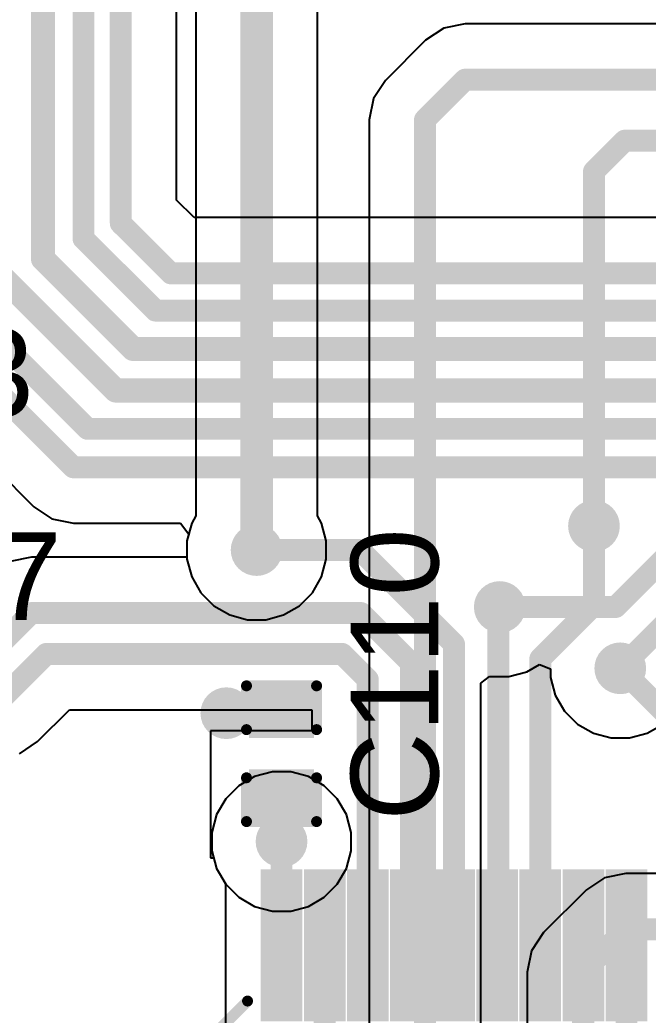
# Model space of a CAD drawing. Header units: millimetres. Extents: x 0 to 214, y 0 to 214.
# Drawn here: x 3.659 to 3.9457, y 3.0846 to 3.5391 of the extents above; entities that cross this region are included whole.
import ezdxf

# ---------------------------------------------------------------- set-up
doc = ezdxf.new("R2010")
doc.units = ezdxf.units.MM
doc.header["$MEASUREMENT"] = 0
for name, color, linetype in [('BottomLayer', 5, 'Continuous'), ('TopLayer', 1, 'Continuous'), ('TopOverlay', 2, 'Continuous'), ('TopPaste', 8, 'Continuous'), ('TopSolder', 216, 'Continuous'), ('ViaHoleLayer', 16, 'Continuous')]:
    doc.layers.add(name, color=color, linetype=linetype)
doc.styles.add('Arial', font='', dxfattribs={"height": 0.2})
doc.styles.get('Arial').set_extended_font_data('Arial')

# ---------------------------------------------------------------- blocks, each defined once
blk = doc.blocks.new('C___0402_11')
at = {"layer": 'TopLayer'}
for points in [[(-0.0275, -0.0125), (-0.0275, 0.0125), (-0.0095, 0.0125), (-0.0095, -0.0125)], [(0.0095, -0.0125), (0.0095, 0.0125), (0.0275, 0.0125), (0.0275, -0.0125)]]:
    blk.add_hatch(color=1, dxfattribs=at).paths.add_polyline_path(points)
at = {"layer": 'TopPaste'}
for points in [[(-0.0275, -0.0125), (-0.0275, 0.0125), (-0.0095, 0.0125), (-0.0095, -0.0125)], [(0.0095, -0.0125), (0.0095, 0.0125), (0.0275, 0.0125), (0.0275, -0.0125)]]:
    blk.add_hatch(color=8, dxfattribs=at).paths.add_polyline_path(points)
at = {"layer": 'TopSolder'}
for points in [[(-0.02986, -0.01486), (-0.02986, 0.01486), (-0.00714, 0.01486), (-0.00714, -0.01486)], [(0.00714, -0.01486), (0.00714, 0.01486), (0.02986, 0.01486), (0.02986, -0.01486)]]:
    blk.add_hatch(color=216, dxfattribs=at).paths.add_polyline_path(points)
at = {"layer": 'TopOverlay', "const_width": 0.005}
for points in [[(-0.031, 0.016), (-0.031, -0.016)], [(-0.031, 0.016), (-0.011, 0.016)], [(0.011, 0.016), (0.031, 0.016)], [(0.031, 0.016), (0.031, -0.016)], [(-0.031, -0.016), (-0.011, -0.016)], [(0.011, -0.016), (0.031, -0.016)]]:
    blk.add_lwpolyline(points, dxfattribs=at)
at = {"layer": 'TopOverlay', "const_width": 0.0025}
for points in [[(-0.03225, 0.016, 1), (-0.02975, 0.016, 1)], [(-0.03225, 0.016, 1), (-0.02975, 0.016, 1)], [(-0.01225, 0.016, 1), (-0.00975, 0.016, 1)], [(0.00975, 0.016, 1), (0.01225, 0.016, 1)], [(0.02975, 0.016, 1), (0.03225, 0.016, 1)], [(0.02975, 0.016, 1), (0.03225, 0.016, 1)], [(-0.03225, -0.016, 1), (-0.02975, -0.016, 1)], [(-0.03225, -0.016, 1), (-0.02975, -0.016, 1)], [(-0.01225, -0.016, 1), (-0.00975, -0.016, 1)], [(0.00975, -0.016, 1), (0.01225, -0.016, 1)], [(0.02975, -0.016, 1), (0.03225, -0.016, 1)], [(0.02975, -0.016, 1), (0.03225, -0.016, 1)]]:
    blk.add_lwpolyline(points, format="xyb", close=True, dxfattribs=at)
blk = doc.blocks.new('LQFP_144_20_20__126')
at = {"layer": 'TopLayer'}
for points in [[(-0.35, 0.38976), (-0.35, 0.45118), (-0.33898, 0.45118), (-0.33898, 0.38976)], [(-0.33031, 0.38976), (-0.33031, 0.45118), (-0.31929, 0.45118), (-0.31929, 0.38976)], [(-0.31063, 0.38976), (-0.31063, 0.45118), (-0.29961, 0.45118), (-0.29961, 0.38976)], [(-0.29094, 0.38976), (-0.29094, 0.45118), (-0.27992, 0.45118), (-0.27992, 0.38976)], [(-0.27126, 0.38976), (-0.27126, 0.45118), (-0.26024, 0.45118), (-0.26024, 0.38976)], [(-0.25157, 0.38976), (-0.25157, 0.45118), (-0.24055, 0.45118), (-0.24055, 0.38976)], [(-0.23189, 0.38976), (-0.23189, 0.45118), (-0.22087, 0.45118), (-0.22087, 0.38976)], [(-0.2122, 0.38976), (-0.2122, 0.45118), (-0.20118, 0.45118), (-0.20118, 0.38976)], [(-0.19252, 0.38976), (-0.19252, 0.45118), (-0.1815, 0.45118), (-0.1815, 0.38976)]]:
    blk.add_hatch(color=1, dxfattribs=at).paths.add_polyline_path(points)
at = {"layer": 'TopPaste'}
for points in [[(-0.35, 0.38976), (-0.35, 0.45118), (-0.33898, 0.45118), (-0.33898, 0.38976)], [(-0.33031, 0.38976), (-0.33031, 0.45118), (-0.31929, 0.45118), (-0.31929, 0.38976)], [(-0.31063, 0.38976), (-0.31063, 0.45118), (-0.29961, 0.45118), (-0.29961, 0.38976)], [(-0.29094, 0.38976), (-0.29094, 0.45118), (-0.27992, 0.45118), (-0.27992, 0.38976)], [(-0.27126, 0.38976), (-0.27126, 0.45118), (-0.26024, 0.45118), (-0.26024, 0.38976)], [(-0.25157, 0.38976), (-0.25157, 0.45118), (-0.24055, 0.45118), (-0.24055, 0.38976)], [(-0.23189, 0.38976), (-0.23189, 0.45118), (-0.22087, 0.45118), (-0.22087, 0.38976)], [(-0.2122, 0.38976), (-0.2122, 0.45118), (-0.20118, 0.45118), (-0.20118, 0.38976)], [(-0.19252, 0.38976), (-0.19252, 0.45118), (-0.1815, 0.45118), (-0.1815, 0.38976)]]:
    blk.add_hatch(color=8, dxfattribs=at).paths.add_polyline_path(points)
at = {"layer": 'TopSolder'}
for points in [[(-0.354, 0.38576), (-0.354, 0.45518), (-0.33498, 0.45518), (-0.33498, 0.38576)], [(-0.33431, 0.38576), (-0.33431, 0.45518), (-0.31529, 0.45518), (-0.31529, 0.38576)], [(-0.31463, 0.38576), (-0.31463, 0.45518), (-0.29561, 0.45518), (-0.29561, 0.38576)], [(-0.29494, 0.38576), (-0.29494, 0.45518), (-0.27592, 0.45518), (-0.27592, 0.38576)], [(-0.27526, 0.38576), (-0.27526, 0.45518), (-0.25624, 0.45518), (-0.25624, 0.38576)], [(-0.25557, 0.38576), (-0.25557, 0.45518), (-0.23655, 0.45518), (-0.23655, 0.38576)], [(-0.23589, 0.38576), (-0.23589, 0.45518), (-0.21687, 0.45518), (-0.21687, 0.38576)], [(-0.2162, 0.38576), (-0.2162, 0.45518), (-0.19718, 0.45518), (-0.19718, 0.38576)], [(-0.19652, 0.38576), (-0.19652, 0.45518), (-0.1775, 0.45518), (-0.1775, 0.38576)]]:
    blk.add_hatch(color=216, dxfattribs=at).paths.add_polyline_path(points)
at = {"layer": 'TopOverlay', "const_width": 0.005}
blk.add_lwpolyline([(-0.395, 0.36), (-0.36, 0.395)], dxfattribs=at)
at = {"layer": 'TopOverlay', "const_width": 0.0025}
blk.add_lwpolyline([(-0.36125, 0.395, 1), (-0.35875, 0.395, 1)], format="xyb", close=True, dxfattribs=at)

msp = doc.modelspace()

# ---------------------------------------------------------------- hatches: boundary and pattern name
at = {"layer": 'BottomLayer'}
h = msp.add_hatch(color=5, dxfattribs=at)
edge = h.paths.add_edge_path()
edge.add_arc((3.921, 3.308), 0.01181, 0, 360)
h = msp.add_hatch(color=5, dxfattribs=at)
edge = h.paths.add_edge_path()
edge.add_arc((3.767, 3.297), 0.01181, 0, 360)
h = msp.add_hatch(color=5, dxfattribs=at)
edge = h.paths.add_edge_path()
edge.add_arc((3.878, 3.271), 0.01181, 0, 360)
h = msp.add_hatch(color=5, dxfattribs=at)
edge = h.paths.add_edge_path()
edge.add_arc((3.933, 3.243), 0.01181, 0, 360)
h = msp.add_hatch(color=5, dxfattribs=at)
edge = h.paths.add_edge_path()
edge.add_arc((3.75318, 3.2225), 0.01181, 0, 360)
h = msp.add_hatch(color=5, dxfattribs=at)
edge = h.paths.add_edge_path()
edge.add_arc((3.77838, 3.16389), 0.01181, 0, 360)
at = {"layer": 'TopLayer'}
h = msp.add_hatch(color=1, dxfattribs=at)
edge = h.paths.add_edge_path()
edge.add_arc((3.921, 3.308), 0.01181, 0, 360)
h = msp.add_hatch(color=1, dxfattribs=at)
edge = h.paths.add_edge_path()
edge.add_arc((3.767, 3.297), 0.01181, 0, 360)
h = msp.add_hatch(color=1, dxfattribs=at)
edge = h.paths.add_edge_path()
edge.add_arc((3.878, 3.271), 0.01181, 0, 360)
h = msp.add_hatch(color=1, dxfattribs=at)
edge = h.paths.add_edge_path()
edge.add_arc((3.933, 3.243), 0.01181, 0, 360)
h = msp.add_hatch(color=1, dxfattribs=at)
edge = h.paths.add_edge_path()
edge.add_arc((3.75318, 3.2225), 0.01181, 0, 360)
msp.add_hatch(color=1, dxfattribs=at).paths.add_polyline_path([(3.77247, 3.19364), (3.77247, 3.16389), (3.78428, 3.16389), (3.78428, 3.19364)])
h = msp.add_hatch(color=1, dxfattribs=at)
edge = h.paths.add_edge_path()
edge.add_arc((3.77838, 3.16389), 0.01181, 0, 360)
at = {"layer": 'ViaHoleLayer'}
h = msp.add_hatch(color=16, dxfattribs=at)
edge = h.paths.add_edge_path()
edge.add_arc((3.921, 3.308), 0.00591, 0, 360)
h = msp.add_hatch(color=16, dxfattribs=at)
edge = h.paths.add_edge_path()
edge.add_arc((3.767, 3.297), 0.00591, 0, 360)
h = msp.add_hatch(color=16, dxfattribs=at)
edge = h.paths.add_edge_path()
edge.add_arc((3.878, 3.271), 0.00591, 0, 360)
h = msp.add_hatch(color=16, dxfattribs=at)
edge = h.paths.add_edge_path()
edge.add_arc((3.933, 3.243), 0.00591, 0, 360)
h = msp.add_hatch(color=16, dxfattribs=at)
edge = h.paths.add_edge_path()
edge.add_arc((3.75318, 3.2225), 0.00591, 0, 360)
h = msp.add_hatch(color=16, dxfattribs=at)
edge = h.paths.add_edge_path()
edge.add_arc((3.77838, 3.16389), 0.00591, 0, 360)

# ---------------------------------------------------------------- linework, layer by layer
at = {"layer": 'BottomLayer'}
for p, q in [((3.79474, 3.31258), (3.79474, 4.42277)), ((3.73926, 3.86568), (3.73926, 3.31258)), ((3.86219, 3.53734), (3.85244, 3.5354)), ((4.31648, 3.53734), (3.86219, 3.53734)), ((3.85244, 3.5354), (3.84417, 3.52987)), ((3.84417, 3.52987), (3.82582, 3.51153)), ((3.82582, 3.51153), (3.8203, 3.50326)), ((3.8203, 3.50326), (3.81836, 3.4935)), ((3.81836, 3.4935), (3.81836, 3.01733)), ((3.73736, 3.30928), (3.73519, 3.30119)), ((3.73926, 3.31258), (3.73736, 3.30928)), ((3.79664, 3.30928), (3.79474, 3.31258)), ((3.79881, 3.30119), (3.79664, 3.30928)), ((3.73519, 3.30119), (3.73519, 3.29281)), ((3.79881, 3.29281), (3.79881, 3.30119)), ((3.73519, 3.29281), (3.73736, 3.28472)), ((3.79664, 3.28472), (3.79881, 3.29281)), ((3.73736, 3.28472), (3.74154, 3.27747)), ((3.79246, 3.27747), (3.79664, 3.28472)), ((3.74154, 3.27747), (3.74747, 3.27154)), ((3.78653, 3.27154), (3.79246, 3.27747)), ((3.74747, 3.27154), (3.75472, 3.26736)), ((3.77928, 3.26736), (3.78653, 3.27154)), ((3.75472, 3.26736), (3.76281, 3.26519)), ((3.76281, 3.26519), (3.77119, 3.26519)), ((3.77119, 3.26519), (3.77928, 3.26736)), ((3.88219, 3.23919), (3.89028, 3.24136)), ((3.89028, 3.24136), (3.89619, 3.24477)), ((3.89619, 3.24477), (3.90119, 3.24277)), ((3.90119, 3.24277), (3.90119, 3.23881)), ((3.86934, 3.23628), (3.8733, 3.23933)), ((3.86934, 2.93649), (3.86934, 3.23628)), ((3.8733, 3.23933), (3.87381, 3.23919)), ((3.87381, 3.23919), (3.88219, 3.23919)), ((3.90119, 3.23881), (3.90336, 3.23072)), ((3.90336, 3.23072), (3.90754, 3.22347)), ((3.90754, 3.22347), (3.91347, 3.21754)), ((3.91347, 3.21754), (3.92072, 3.21336)), ((3.94528, 3.21336), (3.95253, 3.21754)), ((3.92072, 3.21336), (3.92881, 3.21119)), ((3.92881, 3.21119), (3.93719, 3.21119)), ((3.93719, 3.21119), (3.94528, 3.21336)), ((3.77419, 3.1957), (3.7661, 3.19354)), ((3.78257, 3.1957), (3.77419, 3.1957)), ((3.79066, 3.19354), (3.78257, 3.1957)), ((3.7661, 3.19354), (3.75885, 3.18935)), ((3.79791, 3.18935), (3.79066, 3.19354)), ((3.75885, 3.18935), (3.75292, 3.18343)), ((3.80383, 3.18343), (3.79791, 3.18935)), ((3.75292, 3.18343), (3.74874, 3.17617)), ((3.80802, 3.17617), (3.80383, 3.18343)), ((3.74874, 3.17617), (3.74657, 3.16808)), ((3.81019, 3.16808), (3.80802, 3.17617)), ((3.74657, 3.16808), (3.74657, 3.1597)), ((3.81019, 3.1597), (3.81019, 3.16808)), ((3.74657, 3.1597), (3.74874, 3.15161)), ((3.80802, 3.15161), (3.81019, 3.1597)), ((3.74874, 3.15161), (3.75292, 3.14436)), ((3.80383, 3.14436), (3.80802, 3.15161)), ((3.9258, 3.14737), (3.91753, 3.14184)), ((3.93555, 3.14931), (3.9258, 3.14737)), ((4.00059, 3.14931), (3.93555, 3.14931)), ((3.75292, 3.14436), (3.75885, 3.13844)), ((3.79791, 3.13844), (3.80383, 3.14436)), ((3.91753, 3.14184), (3.89798, 3.12229)), ((3.75885, 3.13844), (3.7661, 3.13425)), ((3.79066, 3.13425), (3.79791, 3.13844)), ((3.7661, 3.13425), (3.77419, 3.13208)), ((3.77419, 3.13208), (3.78257, 3.13208)), ((3.78257, 3.13208), (3.79066, 3.13425)), ((3.89798, 3.12229), (3.89245, 3.11402)), ((3.89245, 3.11402), (3.89051, 3.10426)), ((3.89051, 3.10426), (3.89051, 3.05947))]:
    msp.add_line(p, q, dxfattribs=at)
for points, const_width in [([(3.767, 3.297), (3.767, 4.47)], 0.015), ([(3.84385, 3.4935), (3.86219, 3.51185)], 0.01), ([(3.86219, 3.51185), (4.35387, 3.51185)], 0.01), ([(3.84385, 2.92593), (3.84385, 3.4935)], 0.01), ([(3.921, 3.46992), (3.93508, 3.484)], 0.01), ([(3.93508, 3.484), (4.054, 3.484)], 0.01), ([(3.921, 3.308), (3.921, 3.46992)], 0.01), ([(3.93092, 3.271), (3.9711, 3.31119)], 0.01), ([(3.93304, 3.243), (3.96704, 3.277)], 0.01), ([(3.878, 3.271), (3.93092, 3.271)], 0.01), ([(3.933, 3.243), (3.93304, 3.243)], 0.01), ([(3.916, 3.10426), (3.93555, 3.12382)], 0.01), ([(3.93555, 3.12382), (4.96465, 3.12382)], 0.01), ([(3.916, 3.04), (3.916, 3.10426)], 0.01)]:
    msp.add_lwpolyline(points, dxfattribs=dict(at, const_width=const_width))
for points, const_width in [([(3.85969, 3.51185, 1), (3.86469, 3.51185, 1)], 0.005), ([(3.85969, 3.51185, 1), (3.86469, 3.51185, 1)], 0.005), ([(3.84135, 3.4935, 1), (3.84635, 3.4935, 1)], 0.005), ([(3.84135, 3.4935, 1), (3.84635, 3.4935, 1)], 0.005), ([(3.93258, 3.484, 1), (3.93758, 3.484, 1)], 0.005), ([(3.93258, 3.484, 1), (3.93758, 3.484, 1)], 0.005), ([(3.9185, 3.46992, 1), (3.9235, 3.46992, 1)], 0.005), ([(3.9185, 3.46992, 1), (3.9235, 3.46992, 1)], 0.005), ([(3.9185, 3.308, 1), (3.9235, 3.308, 1)], 0.005), ([(3.76325, 3.297, 1), (3.77075, 3.297, 1)], 0.0075), ([(3.8755, 3.271, 1), (3.8805, 3.271, 1)], 0.005), ([(3.92842, 3.271, 1), (3.93342, 3.271, 1)], 0.005), ([(3.92842, 3.271, 1), (3.93342, 3.271, 1)], 0.005), ([(3.9305, 3.243, 1), (3.9355, 3.243, 1)], 0.005), ([(3.93054, 3.243, 1), (3.93554, 3.243, 1)], 0.005), ([(3.93054, 3.243, 1), (3.93554, 3.243, 1)], 0.005), ([(3.93305, 3.12382, 1), (3.93805, 3.12382, 1)], 0.005), ([(3.93305, 3.12382, 1), (3.93805, 3.12382, 1)], 0.005), ([(3.9135, 3.10426, 1), (3.9185, 3.10426, 1)], 0.005), ([(3.9135, 3.10426, 1), (3.9185, 3.10426, 1)], 0.005)]:
    msp.add_lwpolyline(points, format="xyb", close=True, dxfattribs=dict(at, const_width=const_width))
at = {"layer": 'TopLayer'}
for p, q in [((3.73049, 3.45681), (3.73049, 3.86399)), ((3.73843, 3.44887), (3.73049, 3.45681)), ((4.04289, 3.44887), (3.73843, 3.44887)), ((3.59206, 3.39005), (3.66533, 3.31679)), ((3.66533, 3.31679), (3.6736, 3.31126)), ((3.6736, 3.31126), (3.68335, 3.30932)), ((3.68335, 3.30932), (3.73219, 3.30932)), ((3.73219, 3.30932), (3.73603, 3.30432)), ((3.73603, 3.30432), (3.73519, 3.30119)), ((3.73519, 3.30119), (3.73519, 3.29373)), ((3.6642, 3.29373), (3.65445, 3.29179)), ((3.73519, 3.29373), (3.6642, 3.29373)), ((3.66698, 3.20951), (3.68155, 3.22408)), ((3.68155, 3.22408), (3.79226, 3.22408)), ((3.79226, 3.22408), (3.79226, 3.2145)), ((3.79226, 3.2145), (3.74588, 3.2145)), ((3.74588, 3.2145), (3.74588, 3.1565)), ((3.65871, 3.20399), (3.66698, 3.20951)), ((3.74588, 3.1565), (3.74743, 3.1565)), ((3.74743, 3.1565), (3.74874, 3.15161)), ((3.74874, 3.15161), (3.75287, 3.14446)), ((3.75287, 3.14446), (3.75287, 3.07233))]:
    msp.add_line(p, q, dxfattribs=at)
for points, const_width in [([(3.6695, 3.42996), (3.6695, 4.36678)], 0.011), ([(3.688, 3.43921), (3.688, 3.91431)], 0.01), ([(3.705, 3.44625), (3.705, 3.87454)], 0.01), ([(3.705, 3.44625), (3.72787, 3.42338)], 0.01), ([(3.688, 3.43921), (3.72083, 3.40638)], 0.01), ([(3.6695, 3.42996), (3.71058, 3.38888)], 0.011), ([(3.6505, 3.42209), (3.70271, 3.36988)], 0.011), ([(3.72787, 3.42338), (4.85516, 3.42338)], 0.01), ([(3.63158, 3.41062), (3.68982, 3.35238)], 0.01), ([(3.61009, 3.40807), (3.68335, 3.33481)], 0.01), ([(3.72083, 3.40638), (4.8467, 3.40638)], 0.01), ([(3.71058, 3.38888), (4.83945, 3.38888)], 0.011), ([(3.70271, 3.36988), (4.83158, 3.36988)], 0.011), ([(3.68982, 3.35238), (4.366, 3.35238)], 0.01), ([(3.68335, 3.33481), (4.31028, 3.33481)], 0.01), ([(3.921, 3.27184), (3.921, 3.308)], 0.01), ([(3.767, 3.297), (3.81418, 3.297)], 0.01), ([(3.81418, 3.297), (3.85712, 3.25406)], 0.01), ([(3.6445, 3.24853), (3.6642, 3.26824)], 0.01), ([(3.6642, 3.26824), (3.81469, 3.26824)], 0.01), ([(3.81469, 3.26824), (3.83743, 3.24549)], 0.01), ([(3.87732, 3.27032), (3.878, 3.271)], 0.01), ([(3.87732, 3.11702), (3.87732, 3.27032)], 0.01), ([(3.89649, 3.24733), (3.921, 3.27184)], 0.01), ([(3.85712, 3.11651), (3.85712, 3.25406)], 0.01), ([(3.64896, 3.22753), (3.67099, 3.24957)], 0.01), ([(3.67099, 3.24957), (3.80607, 3.24957)], 0.01), ([(3.80607, 3.24957), (3.81775, 3.23789)], 0.01), ([(3.83743, 3.11651), (3.83743, 3.24549)], 0.01), ([(3.89649, 3.11651), (3.89649, 3.24733)], 0.01), ([(3.933, 3.243), (3.95554, 3.22046)], 0.01), ([(3.81775, 3.11651), (3.81775, 3.23789)], 0.01), ([(3.75318, 3.2225), (3.77838, 3.2225)], 0.01), ([(3.77838, 3.11651), (3.77838, 3.16389)], 0.01), ([(3.79806, 3.05342), (3.79806, 3.11651)], 0.01), ([(3.8768, 3.11651), (3.87732, 3.11702)], 0.01), ([(3.91609, 3.11642), (3.91617, 3.11651)], 0.01), ([(3.91609, 3.04009), (3.91609, 3.11642)], 0.01), ([(3.93586, 3.05917), (3.93586, 3.11651)], 0.01)]:
    msp.add_lwpolyline(points, dxfattribs=dict(at, const_width=const_width))
for points, const_width in [([(3.7025, 3.44625, 1), (3.7075, 3.44625, 1)], 0.005), ([(3.7025, 3.44625, 1), (3.7075, 3.44625, 1)], 0.005), ([(3.6855, 3.43921, 1), (3.6905, 3.43921, 1)], 0.005), ([(3.6855, 3.43921, 1), (3.6905, 3.43921, 1)], 0.005), ([(3.66675, 3.42996, 1), (3.67225, 3.42996, 1)], 0.0055), ([(3.66675, 3.42996, 1), (3.67225, 3.42996, 1)], 0.0055), ([(3.72537, 3.42338, 1), (3.73037, 3.42338, 1)], 0.005), ([(3.72537, 3.42338, 1), (3.73037, 3.42338, 1)], 0.005), ([(3.71833, 3.40638, 1), (3.72333, 3.40638, 1)], 0.005), ([(3.71833, 3.40638, 1), (3.72333, 3.40638, 1)], 0.005), ([(3.70783, 3.38888, 1), (3.71333, 3.38888, 1)], 0.0055), ([(3.70783, 3.38888, 1), (3.71333, 3.38888, 1)], 0.0055), ([(3.69996, 3.36988, 1), (3.70546, 3.36988, 1)], 0.0055), ([(3.69996, 3.36988, 1), (3.70546, 3.36988, 1)], 0.0055), ([(3.68732, 3.35238, 1), (3.69232, 3.35238, 1)], 0.005), ([(3.68732, 3.35238, 1), (3.69232, 3.35238, 1)], 0.005), ([(3.68085, 3.33481, 1), (3.68585, 3.33481, 1)], 0.005), ([(3.68085, 3.33481, 1), (3.68585, 3.33481, 1)], 0.005), ([(3.9185, 3.308, 1), (3.9235, 3.308, 1)], 0.005), ([(3.7645, 3.297, 1), (3.7695, 3.297, 1)], 0.005), ([(3.81168, 3.297, 1), (3.81668, 3.297, 1)], 0.005), ([(3.81168, 3.297, 1), (3.81668, 3.297, 1)], 0.005), ([(3.6617, 3.26824, 1), (3.6667, 3.26824, 1)], 0.005), ([(3.6617, 3.26824, 1), (3.6667, 3.26824, 1)], 0.005), ([(3.81219, 3.26824, 1), (3.81719, 3.26824, 1)], 0.005), ([(3.81219, 3.26824, 1), (3.81719, 3.26824, 1)], 0.005), ([(3.87482, 3.27032, 1), (3.87982, 3.27032, 1)], 0.005), ([(3.87482, 3.27032, 1), (3.87982, 3.27032, 1)], 0.005), ([(3.8755, 3.271, 1), (3.8805, 3.271, 1)], 0.005), ([(3.9185, 3.27184, 1), (3.9235, 3.27184, 1)], 0.005), ([(3.9185, 3.27184, 1), (3.9235, 3.27184, 1)], 0.005), ([(3.85462, 3.25406, 1), (3.85962, 3.25406, 1)], 0.005), ([(3.85462, 3.25406, 1), (3.85962, 3.25406, 1)], 0.005), ([(3.66849, 3.24957, 1), (3.67349, 3.24957, 1)], 0.005), ([(3.66849, 3.24957, 1), (3.67349, 3.24957, 1)], 0.005), ([(3.80357, 3.24957, 1), (3.80857, 3.24957, 1)], 0.005), ([(3.80357, 3.24957, 1), (3.80857, 3.24957, 1)], 0.005), ([(3.83493, 3.24549, 1), (3.83993, 3.24549, 1)], 0.005), ([(3.83493, 3.24549, 1), (3.83993, 3.24549, 1)], 0.005), ([(3.89399, 3.24733, 1), (3.89899, 3.24733, 1)], 0.005), ([(3.89399, 3.24733, 1), (3.89899, 3.24733, 1)], 0.005), ([(3.9305, 3.243, 1), (3.9355, 3.243, 1)], 0.005), ([(3.81525, 3.23789, 1), (3.82025, 3.23789, 1)], 0.005), ([(3.81525, 3.23789, 1), (3.82025, 3.23789, 1)], 0.005), ([(3.75068, 3.2225, 1), (3.75568, 3.2225, 1)], 0.005), ([(3.77588, 3.2225, 1), (3.78088, 3.2225, 1)], 0.005), ([(3.77588, 3.16389, 1), (3.78088, 3.16389, 1)], 0.005), ([(3.77588, 3.11651, 1), (3.78088, 3.11651, 1)], 0.005), ([(3.79556, 3.11651, 1), (3.80056, 3.11651, 1)], 0.005), ([(3.81525, 3.11651, 1), (3.82025, 3.11651, 1)], 0.005), ([(3.83493, 3.11651, 1), (3.83993, 3.11651, 1)], 0.005), ([(3.85462, 3.11651, 1), (3.85962, 3.11651, 1)], 0.005), ([(3.8743, 3.11651, 1), (3.8793, 3.11651, 1)], 0.005), ([(3.87482, 3.11702, 1), (3.87982, 3.11702, 1)], 0.005), ([(3.87482, 3.11702, 1), (3.87982, 3.11702, 1)], 0.005), ([(3.89399, 3.11651, 1), (3.89899, 3.11651, 1)], 0.005), ([(3.91359, 3.11642, 1), (3.91859, 3.11642, 1)], 0.005), ([(3.91359, 3.11642, 1), (3.91859, 3.11642, 1)], 0.005), ([(3.91367, 3.11651, 1), (3.91867, 3.11651, 1)], 0.005), ([(3.93336, 3.11651, 1), (3.93836, 3.11651, 1)], 0.005)]:
    msp.add_lwpolyline(points, format="xyb", close=True, dxfattribs=dict(at, const_width=const_width))

# ---------------------------------------------------------------- block references
at = {"rotation": 90}
msp.add_blockref('C___0402_11', (3.77838, 3.204), dxfattribs=at)
msp.add_blockref('LQFP_144_20_20__126', (4.12287, 2.69603))

# ---------------------------------------------------------------- texts
at = {"layer": 'TopOverlay', "style": 'Arial'}
for s, p in [('Q43', (3.55968, 3.35801)), ('R147', (3.5445, 3.2651))]:
    msp.add_text(s, height=0.04, dxfattribs=at).set_placement(p)
msp.add_text('C110', height=0.04, rotation=90, dxfattribs=at).set_placement((3.84999, 3.17335))

doc.saveas('drawing.dxf')
